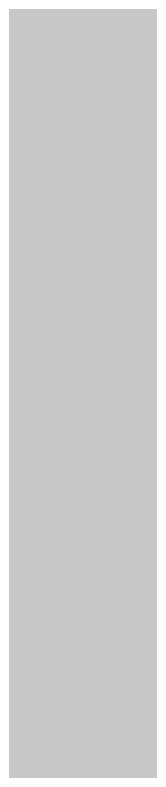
# Model space of a CAD drawing. Header units: inches. Extents: x -0.16 to 1.73, y -0.16 to 1.34.
# Drawn here: x 0.225553 to 0.226114, y 0.219964 to 0.223079 of the extents above; entities that cross this region are included whole.
import ezdxf

# ---------------------------------------------------------------- set-up
doc = ezdxf.new("R2010")
doc.units = ezdxf.units.IN
doc.header["$MEASUREMENT"] = 0
doc.layers.add('Top Layer', color=1, linetype='Continuous')

msp = doc.modelspace()

# ---------------------------------------------------------------- hatches: boundary and pattern name
at = {"layer": 'Top Layer'}
msp.add_hatch(color=1, dxfattribs=at).paths.add_polyline_path([(0.2159733, 0.232036), (0.2186118, 0.2320748), (0.2230632, 0.2323852), (0.224876, 0.2326569), (0.2264137, 0.2330061), (0.2276761, 0.233433), (0.2286634, 0.2339374), (0.2293754, 0.2345195), (0.2298122, 0.2351792), (0.2299738, 0.2359165), (0.2299738, 0.2081555), (0.2298122, 0.2088928), (0.2293754, 0.2095525), (0.2286634, 0.2101346), (0.2276761, 0.210639), (0.2264137, 0.2110659), (0.224876, 0.2114151), (0.2230632, 0.2116868), (0.2209751, 0.2118808), (0.2159733, 0.212036)])

# ---------------------------------------------------------------- linework, layer by layer
for points in [[(0.2030433, 0.209106, 0.02, 0.02, 0), (0.2159733, 0.222036, 0.02, 0.02, 0)], [(0.2159733, 0.222036, 0.02, 0.02, 0), (0.2476473, 0.222036, 0.02, 0.02, 0)]]:
    msp.add_lwpolyline(points, format="xyseb", dxfattribs=at)
msp.add_lwpolyline([(0.2109733, 0.222036, 0.01, 0.01, 1), (0.2209733, 0.222036, 0.01, 0.01, 1)], format="xyseb", close=True, dxfattribs=at)
msp.add_lwpolyline([(0.2109733, 0.222036, 0.01, 0.01, 1), (0.2209733, 0.222036, 0.01, 0.01, 1)], format="xyseb", close=True, dxfattribs=at)

doc.saveas('drawing.dxf')
